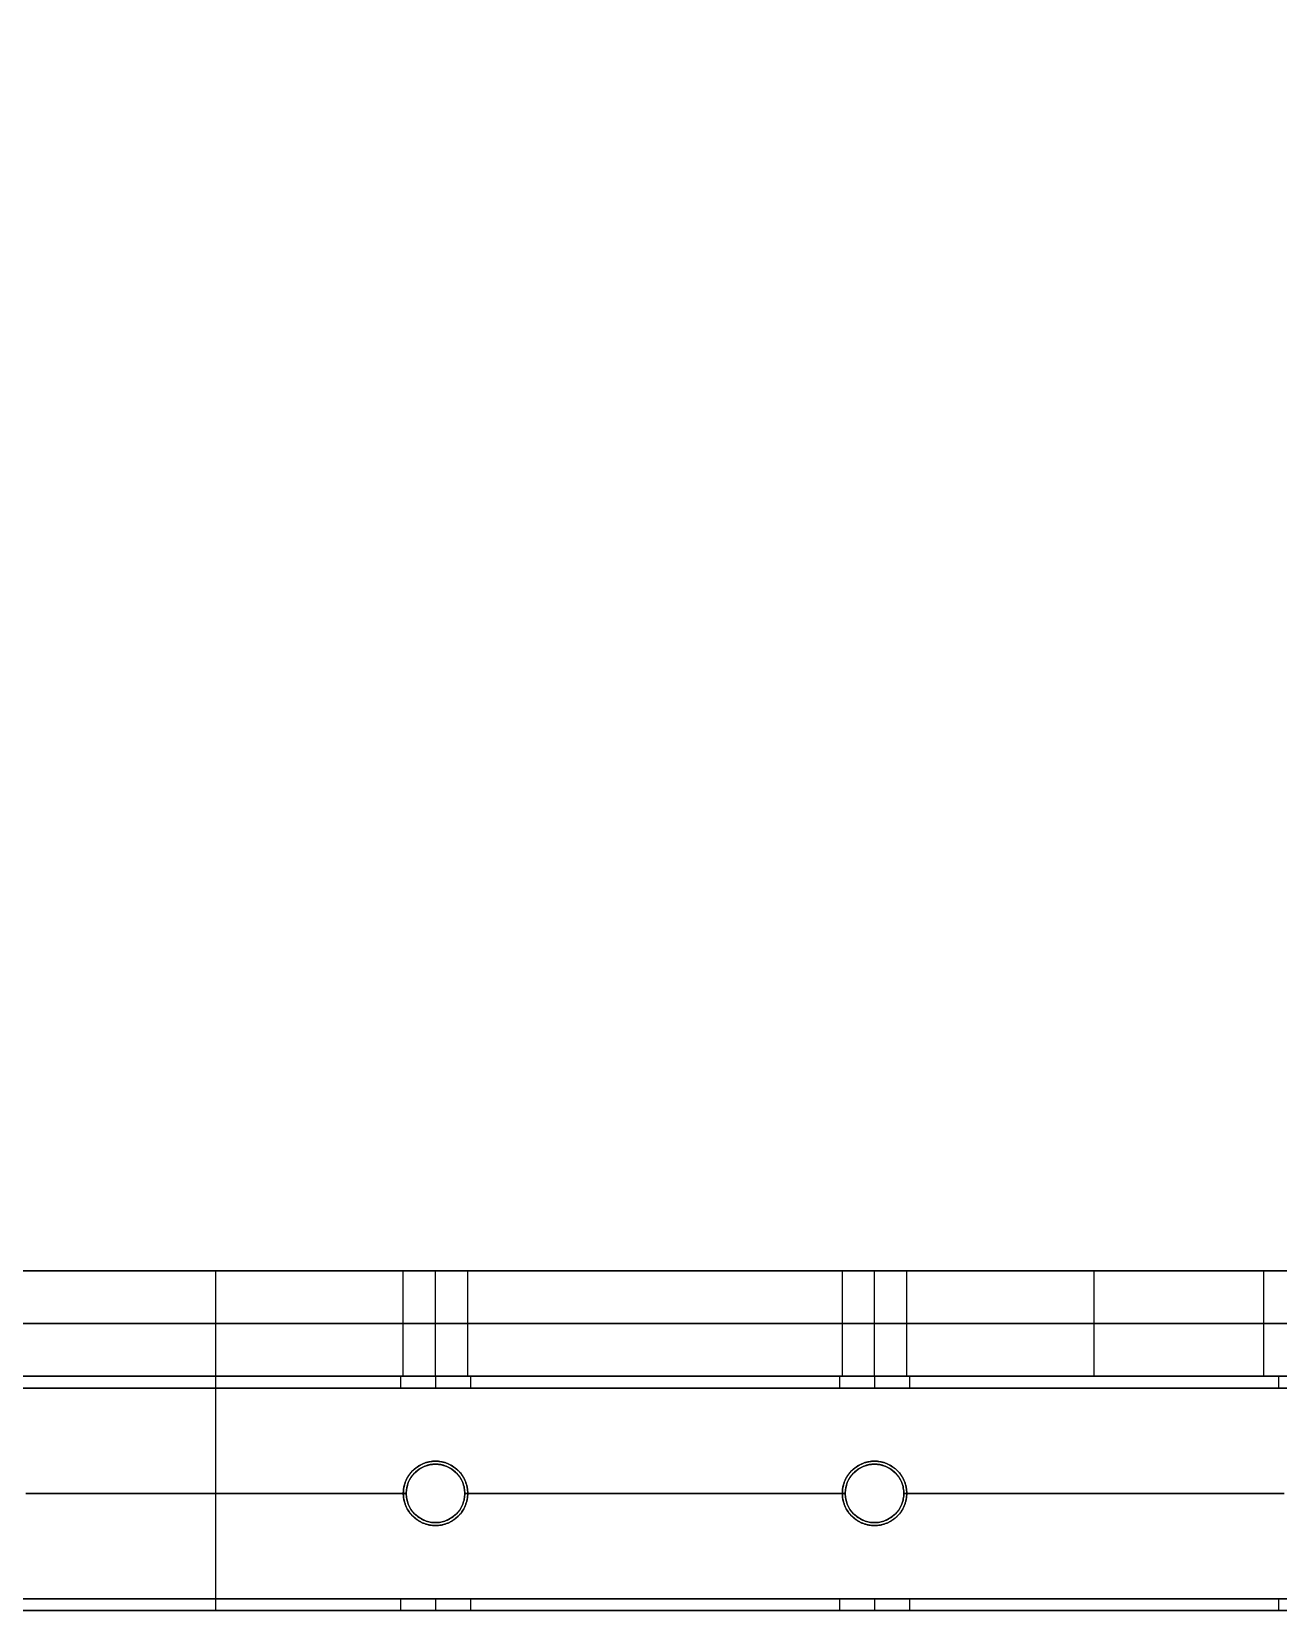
# Model space of a CAD drawing. Header units: millimetres. Extents: x -6529 to 809, y -8611 to 207.
# Drawn here: x 419.5 to 632.5, y -5011.2 to -4741.5 of the extents above; entities that cross this region are included whole.
import ezdxf

# ---------------------------------------------------------------- set-up
doc = ezdxf.new("R2010")
doc.units = ezdxf.units.MM
doc.header["$MEASUREMENT"] = 0
for name, color, linetype, true_color in [('gaten$11mm', 7, 'Continuous', 0xff6a35), ('platen', 7, 'Continuous', 0x007f00), ('staal', 5, 'Continuous', 0x0000ff)]:
    doc.layers.add(name, color=color, linetype=linetype, true_color=true_color)

# ---------------------------------------------------------------- blocks, each defined once
blk = doc.blocks.new('top plaat')
at = {"layer": 'platen'}
for p, q in [((995.5, -1250.5), (995.5, -1250.5, 18)), ((1070.5, -1250.5), (1070.5, -1250.5, 18)), ((990, -1256), (990, -1256, 18)), ((1001, -1256), (1001, -1256, 18)), ((1065, -1256), (1065, -1256, 18)), ((1076, -1256), (1076, -1256, 18)), ((995.5, -1261.5), (995.5, -1261.5, 18)), ((1070.5, -1261.5), (1070.5, -1261.5, 18))]:
    blk.add_line(p, q, dxfattribs=at)
for points, knots in [([(995.5, -1261.5), (990, -1261.5), (990, -1256), (990, -1250.5), (995.5, -1250.5), (1001, -1250.5), (1001, -1256), (1001, -1261.5), (995.5, -1261.5)], [-31.415927, -31.415927, -31.415927, -23.561945, -23.561945, -15.707963, -15.707963, -7.853982, -7.853982, 0, 0, 0]), ([(995.5, -1261.5, 18), (990, -1261.5, 18), (990, -1256, 18), (990, -1250.5, 18), (995.5, -1250.5, 18), (1001, -1250.5, 18), (1001, -1256, 18), (1001, -1261.5, 18), (995.5, -1261.5, 18)], [-31.415927, -31.415927, -31.415927, -23.561945, -23.561945, -15.707963, -15.707963, -7.853982, -7.853982, 0, 0, 0]), ([(995.5, -1261.5, 9), (1001, -1261.5, 9), (1001, -1256, 9), (1001, -1250.5, 9), (995.5, -1250.5, 9), (990, -1250.5, 9), (990, -1256, 9), (990, -1261.5, 9), (995.5, -1261.5, 9)], [0, 0, 0, 7.853982, 7.853982, 15.707963, 15.707963, 23.561945, 23.561945, 31.415927, 31.415927, 31.415927]), ([(1070.5, -1261.5), (1065, -1261.5), (1065, -1256), (1065, -1250.5), (1070.5, -1250.5), (1076, -1250.5), (1076, -1256), (1076, -1261.5), (1070.5, -1261.5)], [-31.415927, -31.415927, -31.415927, -23.561945, -23.561945, -15.707963, -15.707963, -7.853982, -7.853982, 0, 0, 0]), ([(1070.5, -1261.5, 18), (1065, -1261.5, 18), (1065, -1256, 18), (1065, -1250.5, 18), (1070.5, -1250.5, 18), (1076, -1250.5, 18), (1076, -1256, 18), (1076, -1261.5, 18), (1070.5, -1261.5, 18)], [-31.415927, -31.415927, -31.415927, -23.561945, -23.561945, -15.707963, -15.707963, -7.853982, -7.853982, 0, 0, 0]), ([(1070.5, -1261.5, 9), (1076, -1261.5, 9), (1076, -1256, 9), (1076, -1250.5, 9), (1070.5, -1250.5, 9), (1065, -1250.5, 9), (1065, -1256, 9), (1065, -1261.5, 9), (1070.5, -1261.5, 9)], [0, 0, 0, 7.853982, 7.853982, 15.707963, 15.707963, 23.561945, 23.561945, 31.415927, 31.415927, 31.415927])]:
    blk.add_rational_spline(points, [1, 0.707106781187, 1, 0.707106781187, 1, 0.707106781187, 1, 0.707106781187, 1], degree=2, knots=knots, dxfattribs=at)
for points in [[(40, -1276), (349, -1276), (658, -1276), (967, -1276), (1276, -1276)], [(40, -1276, 18), (349, -1276, 18), (658, -1276, 18), (967, -1276, 18), (1276, -1276, 18)], [(40, -1276, 9), (349, -1276, 9), (658, -1276, 9), (967, -1276, 9), (1276, -1276, 9)]]:
    blk.add_open_spline(points, degree=2, knots=[5973.638309, 5973.638309, 5973.638309, 6592.931454, 6592.931454, 7212.2246, 7212.2246, 7212.2246], dxfattribs=at)
blk = doc.blocks.new('plaat base')
at = {"layer": 'platen'}
for p, q in [((58, -600), (1258, -600)), ((58, -600, 18), (1258, -600, 18)), ((245.5, -1232.5), (245.5, -1232.5, 18)), ((320.5, -1232.5), (320.5, -1232.5, 18)), ((240, -1238), (240, -1238, 18)), ((251, -1238), (251, -1238, 18)), ((315, -1238), (315, -1238, 18)), ((326, -1238), (326, -1238, 18)), ((245.5, -1243.5), (245.5, -1243.5, 18)), ((320.5, -1243.5), (320.5, -1243.5, 18))]:
    blk.add_line(p, q, dxfattribs=at)
for points in [[(658, 58), (508, 58), (358, 58)], [(358, 58), (358, 58, 9), (358, 58, 18)], [(658, 58, 18), (508, 58, 18), (358, 58, 18)], [(358, 58), (358, 29), (358, 0)], [(358, 58, 18), (358, 29, 18), (358, 0, 18)], [(658, 58, 9), (508, 58, 9), (358, 58, 9)], [(358, 58, 9), (358, 29, 9), (358, 0, 9)], [(358, 29), (358, 29, 9), (358, 29, 18)], [(358, 0), (179, 0), (0, 0)], [(358, 0, 18), (179, 0, 18), (0, 0, 18)], [(358, 0, 9), (179, 0, 9), (0, 0, 9)], [(179, 0), (179, 0, 9), (179, 0, 18)], [(358, 0), (358, 0, 9), (358, 0, 18)], [(358, -1258), (358, -1229), (358, -1200)], [(358, -1200), (358, -1200, 9), (358, -1200, 18)], [(358, -1258, 18), (358, -1229, 18), (358, -1200, 18)], [(358, -1200), (508, -1200), (658, -1200)], [(358, -1200, 18), (508, -1200, 18), (658, -1200, 18)], [(358, -1258, 9), (358, -1229, 9), (358, -1200, 9)], [(358, -1200, 9), (508, -1200, 9), (658, -1200, 9)], [(958, -1258), (958, -1229), (958, -1200)], [(958, -1200), (958, -1200, 9), (958, -1200, 18)], [(958, -1258, 18), (958, -1229, 18), (958, -1200, 18)], [(958, -1200), (1137, -1200), (1316, -1200)], [(958, -1200, 18), (1137, -1200, 18), (1316, -1200, 18)], [(958, -1258, 9), (958, -1229, 9), (958, -1200, 9)], [(958, -1200, 9), (1137, -1200, 9), (1316, -1200, 9)], [(1137, -1200), (1137, -1200, 9), (1137, -1200, 18)], [(358, -1229), (358, -1229, 9), (358, -1229, 18)], [(958, -1229), (958, -1229, 9), (958, -1229, 18)], [(58, -1258), (208, -1258), (358, -1258)], [(58, -1258, 18), (208, -1258, 18), (358, -1258, 18)], [(58, -1258, 9), (208, -1258, 9), (358, -1258, 9)], [(208, -1258), (208, -1258, 9), (208, -1258, 18)], [(358, -1258), (358, -1258, 9), (358, -1258, 18)], [(658, -1258), (808, -1258), (958, -1258)], [(658, -1258, 18), (808, -1258, 18), (958, -1258, 18)], [(658, -1258, 9), (808, -1258, 9), (958, -1258, 9)], [(958, -1258), (958, -1258, 9), (958, -1258, 18)]]:
    blk.add_open_spline(points, degree=2, dxfattribs=at)
for points in [[(245.5, -1243.5), (240, -1243.5), (240, -1238), (240, -1232.5), (245.5, -1232.5), (251, -1232.5), (251, -1238), (251, -1243.5), (245.5, -1243.5)], [(245.5, -1243.5, 18), (240, -1243.5, 18), (240, -1238, 18), (240, -1232.5, 18), (245.5, -1232.5, 18), (251, -1232.5, 18), (251, -1238, 18), (251, -1243.5, 18), (245.5, -1243.5, 18)], [(320.5, -1243.5), (315, -1243.5), (315, -1238), (315, -1232.5), (320.5, -1232.5), (326, -1232.5), (326, -1238), (326, -1243.5), (320.5, -1243.5)], [(320.5, -1243.5, 18), (315, -1243.5, 18), (315, -1238, 18), (315, -1232.5, 18), (320.5, -1232.5, 18), (326, -1232.5, 18), (326, -1238, 18), (326, -1243.5, 18), (320.5, -1243.5, 18)]]:
    blk.add_rational_spline(points, [1, 0.707106781187, 1, 0.707106781187, 1, 0.707106781187, 1, 0.707106781187, 1], degree=2, knots=[-31.415927, -31.415927, -31.415927, -23.561945, -23.561945, -15.707963, -15.707963, -7.853982, -7.853982, 0, 0, 0], dxfattribs=at)

msp = doc.modelspace()

# ---------------------------------------------------------------- linework, layer by layer
at = {"layer": 'gaten$11mm'}
for centre in [(488.53, -4991.21), (563.53, -4991.21)]:
    msp.add_circle(centre, 5.5, dxfattribs=at)
at = {"layer": 'gaten$11mm', "extrusion": (0, 1, 0)}
for centre in [(-488.53, 20, -5011.21), (-563.53, 20, -5011.21)]:
    msp.add_circle(centre, 5.5, dxfattribs=at)
at = {"layer": 'staal'}
for p, q in [((482.53, -4971.21, 20), (482.53, -4973.21, 20)), ((482.53, -4971.21, 1296), (482.53, -4973.21, 1296)), ((488.53, -4971.21, 26), (488.53, -4973.21, 26)), ((488.53, -4971.21, 14), (488.53, -4973.21, 14)), ((488.53, -4971.21, 1302), (488.53, -4973.21, 1302)), ((488.53, -4971.21, 1290), (488.53, -4973.21, 1290)), ((494.53, -4971.21, 20), (494.53, -4973.21, 20)), ((494.53, -4971.21, 1296), (494.53, -4973.21, 1296)), ((557.53, -4971.21, 20), (557.53, -4973.21, 20)), ((557.53, -4971.21, 1296), (557.53, -4973.21, 1296)), ((563.53, -4971.21, 26), (563.53, -4973.21, 26)), ((563.53, -4971.21, 14), (563.53, -4973.21, 14)), ((563.53, -4971.21, 1302), (563.53, -4973.21, 1302)), ((563.53, -4971.21, 1290), (563.53, -4973.21, 1290)), ((569.53, -4971.21, 20), (569.53, -4973.21, 20)), ((569.53, -4971.21, 1296), (569.53, -4973.21, 1296)), ((632.53, -4971.21, 20), (632.53, -4973.21, 20)), ((632.53, -4971.21, 1296), (632.53, -4973.21, 1296)), ((488.53, -4986.21), (488.53, -4986.21, 2)), ((488.53, -4986.21, 38), (488.53, -4986.21, 40)), ((488.53, -4986.21, 1276), (488.53, -4986.21, 1278)), ((488.53, -4986.21, 1314), (488.53, -4986.21, 1316)), ((563.53, -4986.21), (563.53, -4986.21, 2)), ((563.53, -4986.21, 38), (563.53, -4986.21, 40)), ((563.53, -4986.21, 1276), (563.53, -4986.21, 1278)), ((563.53, -4986.21, 1314), (563.53, -4986.21, 1316)), ((483.53, -4991.21, 38), (483.53, -4991.21, 40)), ((483.53, -4991.21), (483.53, -4991.21, 2)), ((483.53, -4991.21, 1314), (483.53, -4991.21, 1316)), ((483.53, -4991.21, 1276), (483.53, -4991.21, 1278)), ((493.53, -4991.21, 38), (493.53, -4991.21, 40)), ((493.53, -4991.21), (493.53, -4991.21, 2)), ((493.53, -4991.21, 1314), (493.53, -4991.21, 1316)), ((493.53, -4991.21, 1276), (493.53, -4991.21, 1278)), ((558.53, -4991.21, 38), (558.53, -4991.21, 40)), ((558.53, -4991.21), (558.53, -4991.21, 2)), ((558.53, -4991.21, 1314), (558.53, -4991.21, 1316)), ((558.53, -4991.21, 1276), (558.53, -4991.21, 1278)), ((568.53, -4991.21, 38), (568.53, -4991.21, 40)), ((568.53, -4991.21), (568.53, -4991.21, 2)), ((568.53, -4991.21, 1314), (568.53, -4991.21, 1316)), ((568.53, -4991.21, 1276), (568.53, -4991.21, 1278)), ((488.53, -4996.21, 38), (488.53, -4996.21, 40)), ((488.53, -4996.21), (488.53, -4996.21, 2)), ((488.53, -4996.21, 1314), (488.53, -4996.21, 1316)), ((488.53, -4996.21, 1276), (488.53, -4996.21, 1278)), ((563.53, -4996.21, 38), (563.53, -4996.21, 40)), ((563.53, -4996.21), (563.53, -4996.21, 2)), ((563.53, -4996.21, 1314), (563.53, -4996.21, 1316)), ((563.53, -4996.21, 1276), (563.53, -4996.21, 1278)), ((482.53, -5009.21, 20), (482.53, -5011.21, 20)), ((482.53, -5009.21, 1296), (482.53, -5011.21, 1296)), ((488.53, -5009.21, 26), (488.53, -5011.21, 26)), ((488.53, -5009.21, 14), (488.53, -5011.21, 14)), ((488.53, -5009.21, 1302), (488.53, -5011.21, 1302)), ((488.53, -5009.21, 1290), (488.53, -5011.21, 1290)), ((494.53, -5009.21, 20), (494.53, -5011.21, 20)), ((494.53, -5009.21, 1296), (494.53, -5011.21, 1296)), ((557.53, -5009.21, 20), (557.53, -5011.21, 20)), ((557.53, -5009.21, 1296), (557.53, -5011.21, 1296)), ((563.53, -5009.21, 26), (563.53, -5011.21, 26)), ((563.53, -5009.21, 14), (563.53, -5011.21, 14)), ((563.53, -5009.21, 1302), (563.53, -5011.21, 1302)), ((563.53, -5009.21, 1290), (563.53, -5011.21, 1290)), ((569.53, -5009.21, 20), (569.53, -5011.21, 20)), ((569.53, -5009.21, 1296), (569.53, -5011.21, 1296)), ((632.53, -5009.21, 20), (632.53, -5011.21, 20)), ((632.53, -5009.21, 1296), (632.53, -5011.21, 1296))]:
    msp.add_line(p, q, dxfattribs=at)
for points in [[(-506.97, -3695.21), (809.03, -3695.21), (809.03, -5011.21), (-506.97, -5011.21)], [(-466.97, -3735.21), (769.03, -3735.21), (769.03, -4971.21), (-466.97, -4971.21)]]:
    msp.add_lwpolyline(points, close=True, dxfattribs=at)
for centre in [(488.53, -4991.21), (488.53, -4991.21, 39), (488.53, -4991.21, 1), (488.53, -4991.21, 1276), (488.53, -4991.21, 1315), (488.53, -4991.21, 1277), (563.53, -4991.21), (563.53, -4991.21, 39), (563.53, -4991.21, 1), (563.53, -4991.21, 1276), (563.53, -4991.21, 1315), (563.53, -4991.21, 1277)]:
    msp.add_circle(centre, 5, dxfattribs=at)
for points in [[(769.03, -4971.21), (151.03, -4971.21), (-466.97, -4971.21)], [(769.03, -4971.21, 40), (151.03, -4971.21, 40), (-466.97, -4971.21, 40)], [(-466.97, -4971.21, 1276), (151.03, -4971.21, 1276), (769.03, -4971.21, 1276)], [(-466.97, -4971.21, 1316), (151.03, -4971.21, 1316), (769.03, -4971.21, 1316)], [(482.53, -4971.21, 20), (451.03, -4971.21, 20), (419.53, -4971.21, 20)], [(419.53, -4971.21, 1296), (451.03, -4971.21, 1296), (482.53, -4971.21, 1296)], [(557.53, -4971.21, 20), (526.03, -4971.21, 20), (494.53, -4971.21, 20)], [(494.53, -4971.21, 1296), (526.03, -4971.21, 1296), (557.53, -4971.21, 1296)], [(632.53, -4971.21, 20), (601.03, -4971.21, 20), (569.53, -4971.21, 20)], [(569.53, -4971.21, 1296), (601.03, -4971.21, 1296), (632.53, -4971.21, 1296)], [(771.03, -4973.21, 38), (151.03, -4973.21, 38), (-468.97, -4973.21, 38)], [(771.03, -4973.21, 2), (151.03, -4973.21, 2), (-468.97, -4973.21, 2)], [(-468.97, -4973.21, 1314), (151.03, -4973.21, 1314), (771.03, -4973.21, 1314)], [(-468.97, -4973.21, 1278), (151.03, -4973.21, 1278), (771.03, -4973.21, 1278)], [(482.53, -4973.21, 20), (451.03, -4973.21, 20), (419.53, -4973.21, 20)], [(419.53, -4973.21, 1296), (451.03, -4973.21, 1296), (482.53, -4973.21, 1296)], [(557.53, -4973.21, 20), (526.03, -4973.21, 20), (494.53, -4973.21, 20)], [(494.53, -4973.21, 1296), (526.03, -4973.21, 1296), (557.53, -4973.21, 1296)], [(632.53, -4973.21, 20), (601.03, -4973.21, 20), (569.53, -4973.21, 20)], [(569.53, -4973.21, 1296), (601.03, -4973.21, 1296), (632.53, -4973.21, 1296)], [(483.53, -4991.21, 40), (451.03, -4991.21, 40), (418.53, -4991.21, 40)], [(483.53, -4991.21, 38), (451.03, -4991.21, 38), (418.53, -4991.21, 38)], [(483.53, -4991.21, 2), (451.03, -4991.21, 2), (418.53, -4991.21, 2)], [(483.53, -4991.21), (451.03, -4991.21), (418.53, -4991.21)], [(418.53, -4991.21, 1316), (451.03, -4991.21, 1316), (483.53, -4991.21, 1316)], [(418.53, -4991.21, 1314), (451.03, -4991.21, 1314), (483.53, -4991.21, 1314)], [(418.53, -4991.21, 1278), (451.03, -4991.21, 1278), (483.53, -4991.21, 1278)], [(418.53, -4991.21, 1276), (451.03, -4991.21, 1276), (483.53, -4991.21, 1276)], [(558.53, -4991.21, 40), (526.03, -4991.21, 40), (493.53, -4991.21, 40)], [(558.53, -4991.21, 38), (526.03, -4991.21, 38), (493.53, -4991.21, 38)], [(558.53, -4991.21, 2), (526.03, -4991.21, 2), (493.53, -4991.21, 2)], [(558.53, -4991.21), (526.03, -4991.21), (493.53, -4991.21)], [(493.53, -4991.21, 1316), (526.03, -4991.21, 1316), (558.53, -4991.21, 1316)], [(493.53, -4991.21, 1314), (526.03, -4991.21, 1314), (558.53, -4991.21, 1314)], [(493.53, -4991.21, 1278), (526.03, -4991.21, 1278), (558.53, -4991.21, 1278)], [(493.53, -4991.21, 1276), (526.03, -4991.21, 1276), (558.53, -4991.21, 1276)], [(633.53, -4991.21, 40), (601.03, -4991.21, 40), (568.53, -4991.21, 40)], [(633.53, -4991.21, 38), (601.03, -4991.21, 38), (568.53, -4991.21, 38)], [(633.53, -4991.21, 2), (601.03, -4991.21, 2), (568.53, -4991.21, 2)], [(633.53, -4991.21), (601.03, -4991.21), (568.53, -4991.21)], [(568.53, -4991.21, 1316), (601.03, -4991.21, 1316), (633.53, -4991.21, 1316)], [(568.53, -4991.21, 1314), (601.03, -4991.21, 1314), (633.53, -4991.21, 1314)], [(568.53, -4991.21, 1278), (601.03, -4991.21, 1278), (633.53, -4991.21, 1278)], [(568.53, -4991.21, 1276), (601.03, -4991.21, 1276), (633.53, -4991.21, 1276)], [(807.03, -5009.21, 38), (151.03, -5009.21, 38), (-504.97, -5009.21, 38)], [(807.03, -5009.21, 2), (151.03, -5009.21, 2), (-504.97, -5009.21, 2)], [(-504.97, -5009.21, 1314), (151.03, -5009.21, 1314), (807.03, -5009.21, 1314)], [(-504.97, -5009.21, 1278), (151.03, -5009.21, 1278), (807.03, -5009.21, 1278)], [(482.53, -5009.21, 20), (451.03, -5009.21, 20), (419.53, -5009.21, 20)], [(419.53, -5009.21, 1296), (451.03, -5009.21, 1296), (482.53, -5009.21, 1296)], [(557.53, -5009.21, 20), (526.03, -5009.21, 20), (494.53, -5009.21, 20)], [(494.53, -5009.21, 1296), (526.03, -5009.21, 1296), (557.53, -5009.21, 1296)], [(632.53, -5009.21, 20), (601.03, -5009.21, 20), (569.53, -5009.21, 20)], [(569.53, -5009.21, 1296), (601.03, -5009.21, 1296), (632.53, -5009.21, 1296)], [(809.03, -5011.21), (151.03, -5011.21), (-506.97, -5011.21)], [(809.03, -5011.21, 40), (151.03, -5011.21, 40), (-506.97, -5011.21, 40)], [(-506.97, -5011.21, 1276), (151.03, -5011.21, 1276), (809.03, -5011.21, 1276)], [(-506.97, -5011.21, 1316), (151.03, -5011.21, 1316), (809.03, -5011.21, 1316)], [(482.53, -5011.21, 20), (451.03, -5011.21, 20), (419.53, -5011.21, 20)], [(419.53, -5011.21, 1296), (451.03, -5011.21, 1296), (482.53, -5011.21, 1296)], [(557.53, -5011.21, 20), (526.03, -5011.21, 20), (494.53, -5011.21, 20)], [(494.53, -5011.21, 1296), (526.03, -5011.21, 1296), (557.53, -5011.21, 1296)], [(632.53, -5011.21, 20), (601.03, -5011.21, 20), (569.53, -5011.21, 20)], [(569.53, -5011.21, 1296), (601.03, -5011.21, 1296), (632.53, -5011.21, 1296)]]:
    msp.add_open_spline(points, degree=2, dxfattribs=at)
for points, weights, knots in [([(413.53, -4971.21, 1302), (407.53, -4971.21, 1302), (407.53, -4971.21, 1296), (407.53, -4971.21, 1290), (413.53, -4971.21, 1290), (419.53, -4971.21, 1290), (419.53, -4971.21, 1296), (419.53, -4971.21, 1302), (413.53, -4971.21, 1302)], [1, 0.707106781187, 1, 0.707106781187, 1, 0.707106781187, 1, 0.707106781187, 1], [0, 0, 0, 7.853982, 7.853982, 15.707963, 15.707963, 23.561945, 23.561945, 31.415927, 31.415927, 31.415927]), ([(488.53, -4971.21, 26), (494.53, -4971.21, 26), (494.53, -4971.21, 20), (494.53, -4971.21, 14), (488.53, -4971.21, 14), (482.53, -4971.21, 14), (482.53, -4971.21, 20), (482.53, -4971.21, 26), (488.53, -4971.21, 26)], [1, 0.707106781187, 1, 0.707106781187, 1, 0.707106781187, 1, 0.707106781187, 1], [0, 0, 0, 7.853982, 7.853982, 15.707963, 15.707963, 23.561945, 23.561945, 31.415927, 31.415927, 31.415927]), ([(488.53, -4971.21, 1302), (482.53, -4971.21, 1302), (482.53, -4971.21, 1296), (482.53, -4971.21, 1290), (488.53, -4971.21, 1290), (494.53, -4971.21, 1290), (494.53, -4971.21, 1296), (494.53, -4971.21, 1302), (488.53, -4971.21, 1302)], [1, 0.707106781187, 1, 0.707106781187, 1, 0.707106781187, 1, 0.707106781187, 1], [0, 0, 0, 7.853982, 7.853982, 15.707963, 15.707963, 23.561945, 23.561945, 31.415927, 31.415927, 31.415927]), ([(563.53, -4971.21, 26), (569.53, -4971.21, 26), (569.53, -4971.21, 20), (569.53, -4971.21, 14), (563.53, -4971.21, 14), (557.53, -4971.21, 14), (557.53, -4971.21, 20), (557.53, -4971.21, 26), (563.53, -4971.21, 26)], [1, 0.707106781187, 1, 0.707106781187, 1, 0.707106781187, 1, 0.707106781187, 1], [0, 0, 0, 7.853982, 7.853982, 15.707963, 15.707963, 23.561945, 23.561945, 31.415927, 31.415927, 31.415927]), ([(563.53, -4971.21, 1302), (557.53, -4971.21, 1302), (557.53, -4971.21, 1296), (557.53, -4971.21, 1290), (563.53, -4971.21, 1290), (569.53, -4971.21, 1290), (569.53, -4971.21, 1296), (569.53, -4971.21, 1302), (563.53, -4971.21, 1302)], [1, 0.707106781187, 1, 0.707106781187, 1, 0.707106781187, 1, 0.707106781187, 1], [0, 0, 0, 7.853982, 7.853982, 15.707963, 15.707963, 23.561945, 23.561945, 31.415927, 31.415927, 31.415927]), ([(638.53, -4971.21, 26), (644.53, -4971.21, 26), (644.53, -4971.21, 20), (644.53, -4971.21, 14), (638.53, -4971.21, 14), (632.53, -4971.21, 14), (632.53, -4971.21, 20), (632.53, -4971.21, 26), (638.53, -4971.21, 26)], [1, 0.707106781187, 1, 0.707106781187, 1, 0.707106781187, 1, 0.707106781187, 1], [0, 0, 0, 7.853982, 7.853982, 15.707963, 15.707963, 23.561945, 23.561945, 31.415927, 31.415927, 31.415927]), ([(488.53, -4973.21, 26), (482.53, -4973.21, 26), (482.53, -4973.21, 20), (482.53, -4973.21, 14), (488.53, -4973.21, 14), (494.53, -4973.21, 14), (494.53, -4973.21, 20), (494.53, -4973.21, 26), (488.53, -4973.21, 26)], [1, 0.707106781187, 1, 0.707106781187, 1, 0.707106781187, 1, 0.707106781187, 1], [-31.415927, -31.415927, -31.415927, -23.561945, -23.561945, -15.707963, -15.707963, -7.853982, -7.853982, 0, 0, 0]), ([(488.53, -4973.21, 1302), (494.53, -4973.21, 1302), (494.53, -4973.21, 1296), (494.53, -4973.21, 1290), (488.53, -4973.21, 1290), (482.53, -4973.21, 1290), (482.53, -4973.21, 1296), (482.53, -4973.21, 1302), (488.53, -4973.21, 1302)], [1, 0.707106781187, 1, 0.707106781187, 1, 0.707106781187, 1, 0.707106781187, 1], [-31.415927, -31.415927, -31.415927, -23.561945, -23.561945, -15.707963, -15.707963, -7.853982, -7.853982, 0, 0, 0]), ([(563.53, -4973.21, 26), (557.53, -4973.21, 26), (557.53, -4973.21, 20), (557.53, -4973.21, 14), (563.53, -4973.21, 14), (569.53, -4973.21, 14), (569.53, -4973.21, 20), (569.53, -4973.21, 26), (563.53, -4973.21, 26)], [1, 0.707106781187, 1, 0.707106781187, 1, 0.707106781187, 1, 0.707106781187, 1], [-31.415927, -31.415927, -31.415927, -23.561945, -23.561945, -15.707963, -15.707963, -7.853982, -7.853982, 0, 0, 0]), ([(563.53, -4973.21, 1302), (569.53, -4973.21, 1302), (569.53, -4973.21, 1296), (569.53, -4973.21, 1290), (563.53, -4973.21, 1290), (557.53, -4973.21, 1290), (557.53, -4973.21, 1296), (557.53, -4973.21, 1302), (563.53, -4973.21, 1302)], [1, 0.707106781187, 1, 0.707106781187, 1, 0.707106781187, 1, 0.707106781187, 1], [-31.415927, -31.415927, -31.415927, -23.561945, -23.561945, -15.707963, -15.707963, -7.853982, -7.853982, 0, 0, 0]), ([(638.53, -4973.21, 26), (632.53, -4973.21, 26), (632.53, -4973.21, 20), (632.53, -4973.21, 14), (638.53, -4973.21, 14), (644.53, -4973.21, 14), (644.53, -4973.21, 20), (644.53, -4973.21, 26), (638.53, -4973.21, 26)], [1, 0.707106781187, 1, 0.707106781187, 1, 0.707106781187, 1, 0.707106781187, 1], [-31.415927, -31.415927, -31.415927, -23.561945, -23.561945, -15.707963, -15.707963, -7.853982, -7.853982, 0, 0, 0]), ([(638.53, -4973.21, 1302), (644.53, -4973.21, 1302), (644.53, -4973.21, 1296), (644.53, -4973.21, 1290), (638.53, -4973.21, 1290), (632.53, -4973.21, 1290), (632.53, -4973.21, 1296), (632.53, -4973.21, 1302), (638.53, -4973.21, 1302)], [1, 0.707106781187, 1, 0.707106781187, 1, 0.707106781187, 1, 0.707106781187, 1], [-31.415927, -31.415927, -31.415927, -23.561945, -23.561945, -15.707963, -15.707963, -7.853982, -7.853982, 0, 0, 0]), ([(488.53, -4986.21, 40), (483.53, -4986.21, 40), (483.53, -4991.21, 40), (483.53, -4996.21, 40), (488.53, -4996.21, 40), (493.53, -4996.21, 40), (493.53, -4991.21, 40), (493.53, -4986.21, 40), (488.53, -4986.21, 40)], [1, 0.707106781187, 1, 0.707106781187, 1, 0.707106781187, 1, 0.707106781187, 1], [-31.415927, -31.415927, -31.415927, -23.561945, -23.561945, -15.707963, -15.707963, -7.853982, -7.853982, 0, 0, 0]), ([(488.53, -4986.21, 38), (493.53, -4986.21, 38), (493.53, -4991.21, 38), (493.53, -4996.21, 38), (488.53, -4996.21, 38), (483.53, -4996.21, 38), (483.53, -4991.21, 38), (483.53, -4986.21, 38), (488.53, -4986.21, 38)], [1, 0.707106781187, 1, 0.707106781187, 1, 0.707106781187, 1, 0.707106781187, 1], [0, 0, 0, 7.853982, 7.853982, 15.707963, 15.707963, 23.561945, 23.561945, 31.415927, 31.415927, 31.415927]), ([(488.53, -4986.21, 2), (483.53, -4986.21, 2), (483.53, -4991.21, 2), (483.53, -4996.21, 2), (488.53, -4996.21, 2), (493.53, -4996.21, 2), (493.53, -4991.21, 2), (493.53, -4986.21, 2), (488.53, -4986.21, 2)], [1, 0.707106781187, 1, 0.707106781187, 1, 0.707106781187, 1, 0.707106781187, 1], [-31.415927, -31.415927, -31.415927, -23.561945, -23.561945, -15.707963, -15.707963, -7.853982, -7.853982, 0, 0, 0]), ([(488.53, -4986.21, 1316), (493.53, -4986.21, 1316), (493.53, -4991.21, 1316), (493.53, -4996.21, 1316), (488.53, -4996.21, 1316), (483.53, -4996.21, 1316), (483.53, -4991.21, 1316), (483.53, -4986.21, 1316), (488.53, -4986.21, 1316)], [1, 0.707106781187, 1, 0.707106781187, 1, 0.707106781187, 1, 0.707106781187, 1], [-31.415927, -31.415927, -31.415927, -23.561945, -23.561945, -15.707963, -15.707963, -7.853982, -7.853982, 0, 0, 0]), ([(488.53, -4986.21, 1314), (483.53, -4986.21, 1314), (483.53, -4991.21, 1314), (483.53, -4996.21, 1314), (488.53, -4996.21, 1314), (493.53, -4996.21, 1314), (493.53, -4991.21, 1314), (493.53, -4986.21, 1314), (488.53, -4986.21, 1314)], [1, 0.707106781187, 1, 0.707106781187, 1, 0.707106781187, 1, 0.707106781187, 1], [0, 0, 0, 7.853982, 7.853982, 15.707963, 15.707963, 23.561945, 23.561945, 31.415927, 31.415927, 31.415927]), ([(488.53, -4986.21, 1278), (493.53, -4986.21, 1278), (493.53, -4991.21, 1278), (493.53, -4996.21, 1278), (488.53, -4996.21, 1278), (483.53, -4996.21, 1278), (483.53, -4991.21, 1278), (483.53, -4986.21, 1278), (488.53, -4986.21, 1278)], [1, 0.707106781187, 1, 0.707106781187, 1, 0.707106781187, 1, 0.707106781187, 1], [-31.415927, -31.415927, -31.415927, -23.561945, -23.561945, -15.707963, -15.707963, -7.853982, -7.853982, 0, 0, 0]), ([(563.53, -4986.21, 40), (558.53, -4986.21, 40), (558.53, -4991.21, 40), (558.53, -4996.21, 40), (563.53, -4996.21, 40), (568.53, -4996.21, 40), (568.53, -4991.21, 40), (568.53, -4986.21, 40), (563.53, -4986.21, 40)], [1, 0.707106781187, 1, 0.707106781187, 1, 0.707106781187, 1, 0.707106781187, 1], [-31.415927, -31.415927, -31.415927, -23.561945, -23.561945, -15.707963, -15.707963, -7.853982, -7.853982, 0, 0, 0]), ([(563.53, -4986.21, 38), (568.53, -4986.21, 38), (568.53, -4991.21, 38), (568.53, -4996.21, 38), (563.53, -4996.21, 38), (558.53, -4996.21, 38), (558.53, -4991.21, 38), (558.53, -4986.21, 38), (563.53, -4986.21, 38)], [1, 0.707106781187, 1, 0.707106781187, 1, 0.707106781187, 1, 0.707106781187, 1], [0, 0, 0, 7.853982, 7.853982, 15.707963, 15.707963, 23.561945, 23.561945, 31.415927, 31.415927, 31.415927]), ([(563.53, -4986.21, 2), (558.53, -4986.21, 2), (558.53, -4991.21, 2), (558.53, -4996.21, 2), (563.53, -4996.21, 2), (568.53, -4996.21, 2), (568.53, -4991.21, 2), (568.53, -4986.21, 2), (563.53, -4986.21, 2)], [1, 0.707106781187, 1, 0.707106781187, 1, 0.707106781187, 1, 0.707106781187, 1], [-31.415927, -31.415927, -31.415927, -23.561945, -23.561945, -15.707963, -15.707963, -7.853982, -7.853982, 0, 0, 0]), ([(563.53, -4986.21, 1316), (568.53, -4986.21, 1316), (568.53, -4991.21, 1316), (568.53, -4996.21, 1316), (563.53, -4996.21, 1316), (558.53, -4996.21, 1316), (558.53, -4991.21, 1316), (558.53, -4986.21, 1316), (563.53, -4986.21, 1316)], [1, 0.707106781187, 1, 0.707106781187, 1, 0.707106781187, 1, 0.707106781187, 1], [-31.415927, -31.415927, -31.415927, -23.561945, -23.561945, -15.707963, -15.707963, -7.853982, -7.853982, 0, 0, 0]), ([(563.53, -4986.21, 1314), (558.53, -4986.21, 1314), (558.53, -4991.21, 1314), (558.53, -4996.21, 1314), (563.53, -4996.21, 1314), (568.53, -4996.21, 1314), (568.53, -4991.21, 1314), (568.53, -4986.21, 1314), (563.53, -4986.21, 1314)], [1, 0.707106781187, 1, 0.707106781187, 1, 0.707106781187, 1, 0.707106781187, 1], [0, 0, 0, 7.853982, 7.853982, 15.707963, 15.707963, 23.561945, 23.561945, 31.415927, 31.415927, 31.415927]), ([(563.53, -4986.21, 1278), (568.53, -4986.21, 1278), (568.53, -4991.21, 1278), (568.53, -4996.21, 1278), (563.53, -4996.21, 1278), (558.53, -4996.21, 1278), (558.53, -4991.21, 1278), (558.53, -4986.21, 1278), (563.53, -4986.21, 1278)], [1, 0.707106781187, 1, 0.707106781187, 1, 0.707106781187, 1, 0.707106781187, 1], [-31.415927, -31.415927, -31.415927, -23.561945, -23.561945, -15.707963, -15.707963, -7.853982, -7.853982, 0, 0, 0]), ([(488.53, -5009.21, 26), (494.53, -5009.21, 26), (494.53, -5009.21, 20), (494.53, -5009.21, 14), (488.53, -5009.21, 14), (482.53, -5009.21, 14), (482.53, -5009.21, 20), (482.53, -5009.21, 26), (488.53, -5009.21, 26)], [0.999999860338, 0.707106851018, 1, 0.707106781187, 1, 0.707106781187, 1, 0.707106851018, 0.999999860338], [0, 0, 0, 7.853981, 7.853981, 15.707963, 15.707963, 23.561946, 23.561946, 31.415927, 31.415927, 31.415927]), ([(488.53, -5009.21, 1302), (482.53, -5009.21, 1302), (482.53, -5009.21, 1296), (482.53, -5009.21, 1290), (488.53, -5009.21, 1290), (494.53, -5009.21, 1290), (494.53, -5009.21, 1296), (494.53, -5009.21, 1302), (488.53, -5009.21, 1302)], [1, 0.707106781187, 1, 0.707106781187, 1, 0.707106781187, 1, 0.707106781187, 1], [0, 0, 0, 7.853982, 7.853982, 15.707963, 15.707963, 23.561945, 23.561945, 31.415927, 31.415927, 31.415927]), ([(563.53, -5009.21, 26), (569.53, -5009.21, 26), (569.53, -5009.21, 20), (569.53, -5009.21, 14), (563.53, -5009.21, 14), (557.53, -5009.21, 14), (557.53, -5009.21, 20), (557.53, -5009.21, 26), (563.53, -5009.21, 26)], [1, 0.707106781187, 1, 0.707106781187, 1, 0.707106781187, 1, 0.707106781187, 1], [0, 0, 0, 7.853982, 7.853982, 15.707963, 15.707963, 23.561945, 23.561945, 31.415927, 31.415927, 31.415927]), ([(563.53, -5009.21, 1302), (557.53, -5009.21, 1302), (557.53, -5009.21, 1296), (557.53, -5009.21, 1290), (563.53, -5009.21, 1290), (569.53, -5009.21, 1290), (569.53, -5009.21, 1296), (569.53, -5009.21, 1302), (563.53, -5009.21, 1302)], [1, 0.707106781187, 1, 0.707106781187, 1, 0.707106781187, 1, 0.707106781187, 1], [0, 0, 0, 7.853982, 7.853982, 15.707963, 15.707963, 23.561945, 23.561945, 31.415927, 31.415927, 31.415927]), ([(638.53, -5009.21, 26), (644.53, -5009.21, 26), (644.53, -5009.21, 20), (644.53, -5009.21, 14), (638.53, -5009.21, 14), (632.53, -5009.21, 14), (632.53, -5009.21, 20), (632.53, -5009.21, 26), (638.53, -5009.21, 26)], [1, 0.707106781187, 1, 0.707106781187, 1, 0.707106781187, 1, 0.707106781187, 1], [0, 0, 0, 7.853982, 7.853982, 15.707963, 15.707963, 23.561945, 23.561945, 31.415927, 31.415927, 31.415927]), ([(638.53, -5009.21, 1302), (632.53, -5009.21, 1302), (632.53, -5009.21, 1296), (632.53, -5009.21, 1290), (638.53, -5009.21, 1290), (644.53, -5009.21, 1290), (644.53, -5009.21, 1296), (644.53, -5009.21, 1302), (638.53, -5009.21, 1302)], [1, 0.707106781187, 1, 0.707106781187, 1, 0.707106781187, 1, 0.707106781187, 1], [0, 0, 0, 7.853982, 7.853982, 15.707963, 15.707963, 23.561945, 23.561945, 31.415927, 31.415927, 31.415927]), ([(488.53, -5011.21, 26), (482.53, -5011.21, 26), (482.53, -5011.21, 20), (482.53, -5011.21, 14), (488.53, -5011.21, 14), (494.53, -5011.21, 14), (494.53, -5011.21, 20), (494.53, -5011.21, 26), (488.53, -5011.21, 26)], [1, 0.707106781187, 1, 0.707106781187, 1, 0.707106781187, 1, 0.707106781187, 1], [-31.415927, -31.415927, -31.415927, -23.561945, -23.561945, -15.707963, -15.707963, -7.853982, -7.853982, 0, 0, 0]), ([(488.53, -5011.21, 1302), (494.53, -5011.21, 1302), (494.53, -5011.21, 1296), (494.53, -5011.21, 1290), (488.53, -5011.21, 1290), (482.53, -5011.21, 1290), (482.53, -5011.21, 1296), (482.53, -5011.21, 1302), (488.53, -5011.21, 1302)], [1, 0.707106781187, 1, 0.707106781187, 1, 0.707106781187, 1, 0.707106781187, 1], [-31.415927, -31.415927, -31.415927, -23.561945, -23.561945, -15.707963, -15.707963, -7.853982, -7.853982, 0, 0, 0]), ([(563.53, -5011.21, 26), (557.53, -5011.21, 26), (557.53, -5011.21, 20), (557.53, -5011.21, 14), (563.53, -5011.21, 14), (569.53, -5011.21, 14), (569.53, -5011.21, 20), (569.53, -5011.21, 26), (563.53, -5011.21, 26)], [1, 0.707106781187, 1, 0.707106781187, 1, 0.707106781187, 1, 0.707106781187, 1], [-31.415927, -31.415927, -31.415927, -23.561945, -23.561945, -15.707963, -15.707963, -7.853982, -7.853982, 0, 0, 0]), ([(563.53, -5011.21, 1302), (569.53, -5011.21, 1302), (569.53, -5011.21, 1296), (569.53, -5011.21, 1290), (563.53, -5011.21, 1290), (557.53, -5011.21, 1290), (557.53, -5011.21, 1296), (557.53, -5011.21, 1302), (563.53, -5011.21, 1302)], [1, 0.707106781187, 1, 0.707106781187, 1, 0.707106781187, 1, 0.707106781187, 1], [-31.415927, -31.415927, -31.415927, -23.561945, -23.561945, -15.707963, -15.707963, -7.853982, -7.853982, 0, 0, 0]), ([(638.53, -5011.21, 26), (632.53, -5011.21, 26), (632.53, -5011.21, 20), (632.53, -5011.21, 14), (638.53, -5011.21, 14), (644.53, -5011.21, 14), (644.53, -5011.21, 20), (644.53, -5011.21, 26), (638.53, -5011.21, 26)], [1, 0.707106781187, 1, 0.707106781187, 1, 0.707106781187, 1, 0.707106781187, 1], [-31.415927, -31.415927, -31.415927, -23.561945, -23.561945, -15.707963, -15.707963, -7.853982, -7.853982, 0, 0, 0]), ([(638.53, -5011.21, 1302), (644.53, -5011.21, 1302), (644.53, -5011.21, 1296), (644.53, -5011.21, 1290), (638.53, -5011.21, 1290), (632.53, -5011.21, 1290), (632.53, -5011.21, 1296), (632.53, -5011.21, 1302), (638.53, -5011.21, 1302)], [1, 0.707106781187, 1, 0.707106781187, 1, 0.707106781187, 1, 0.707106781187, 1], [-31.415927, -31.415927, -31.415927, -23.561945, -23.561945, -15.707963, -15.707963, -7.853982, -7.853982, 0, 0, 0])]:
    msp.add_rational_spline(points, weights, degree=2, knots=knots, dxfattribs=at)

# ---------------------------------------------------------------- block references
at = {"layer": 'platen'}
for name, p in [('top plaat', (-506.97, -3735.21, 1316)), ('plaat base', (-506.97, -3753.21, 40))]:
    msp.add_blockref(name, p, dxfattribs=at)
at = {"layer": 'platen', "extrusion": (4.42354e-17, 1, 0)}
msp.add_blockref('plaat base', (-809.03, 1258, -4971.21), dxfattribs=at)

doc.saveas('drawing.dxf')
